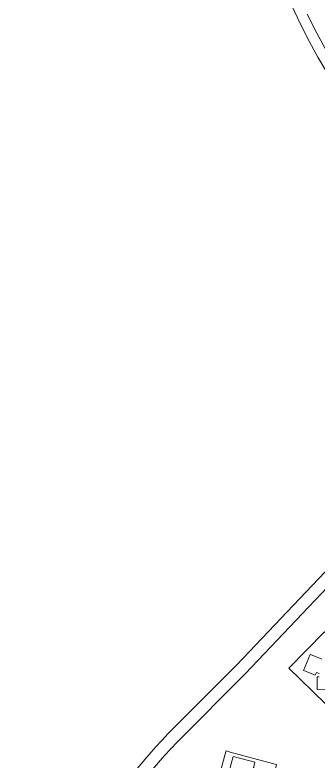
# Model space of a CAD drawing. Header units: metres. Extents: x 328903 to 333883, y 373406 to 381110.
# Drawn here: x 330544.6 to 330718.1, y 376171.4 to 376599 of the extents above; entities that cross this region are included whole.
import ezdxf

# ---------------------------------------------------------------- set-up
doc = ezdxf.new("R2010")
doc.units = ezdxf.units.M
doc.header["$MEASUREMENT"] = 0
for name, color, linetype in [('Byggingar', 7, 'Continuous'), ('Götur', 7, 'Continuous'), ('Lóðir', 7, 'Continuous')]:
    doc.layers.add(name, color=color, linetype=linetype)

msp = doc.modelspace()

# ---------------------------------------------------------------- linework, layer by layer
at = {"layer": 'Byggingar', "color": 17, "linetype": 'Continuous', "lineweight": 0, "ltscale": 3.31832, "true_color": 0x943c39, "flags": 128}
for points in [[(330720.237, 376229.822), (330713.69, 376232.516), (330713.505, 376232.592), (330709.7, 376223.345), (330709.885, 376223.269), (330716.432, 376220.575), (330717.124, 376222.258), (330718.645, 376221.633)], [(330718.635, 376219.655), (330717.635, 376219.66), (330717.599, 376212.58), (330717.598, 376212.38), (330724.598, 376212.345)]]:
    msp.add_lwpolyline(points, dxfattribs=at)
msp.add_lwpolyline([(330678.824, 376158.891), (330680.32, 376164.366), (330681.106, 376164.152), (330681.974, 376167.331), (330681.027, 376167.59), (330681.899, 376170.785), (330669.565, 376174.155), (330666.328, 376162.304), (330678.824, 376158.891)], close=True, dxfattribs=at)
at = {"layer": 'Götur', "color": 8, "lineweight": 0, "ltscale": 3.31832, "true_color": 0x707070, "flags": 128}
for points in [[(330701.231, 376608.311), (330706.434, 376596.911), (330712.031, 376585.699), (330718.015, 376574.688), (330724.379, 376563.893)], [(330723.243, 376577.632), (330717.362, 376588.452), (330711.861, 376599.47)]]:
    msp.add_lwpolyline(points, dxfattribs=at)
for points in [[(331089.84, 376495.774, 0.1172011), (330935.932, 376467.08, 0.0615758), (330864.196, 376421.223), (330864.196, 376421.223, 0.0174248), (330846.741, 376405.795), (330790.867, 376351.303), (330722.037, 376279.664), (330671.566, 376226.531), (330632.339, 376187.25, 0.1075004), (330544.23, 376041.385)], [(330527.684, 375958.846), (330550.909, 376039.281, -0.1073287), (330637.359, 376182.371), (330676.581, 376221.646), (330727.099, 376274.828), (330795.836, 376346.371), (330851.591, 376400.748, -0.0780645), (330938.875, 376460.728, -0.1139869), (331079.847, 376488.505, -0.0462916)]]:
    msp.add_lwpolyline(points, format="xyb", dxfattribs=at)
at = {"layer": 'Lóðir', "color": 18, "linetype": 'Continuous', "lineweight": 0, "ltscale": 3.31832, "true_color": 0x000000, "flags": 128}
for points in [[(330742.441, 376225.118), (330721.733, 376245.427), (330701.425, 376224.72), (330722.132, 376204.411), (330742.441, 376225.118)], [(330667.837, 376176.62), (330665.439, 376177.274), (330664.777, 376174.851), (330662.437, 376166.29), (330661.777, 376163.864), (330664.185, 376163.208), (330685.887, 376157.298), (330688.314, 376156.637), (330690.712, 376155.984), (330691.373, 376158.41), (330693.706, 376166.974), (330694.364, 376169.391), (330691.965, 376170.044), (330667.837, 376176.62)]]:
    msp.add_lwpolyline(points, close=True, dxfattribs=at)

doc.saveas('drawing.dxf')
